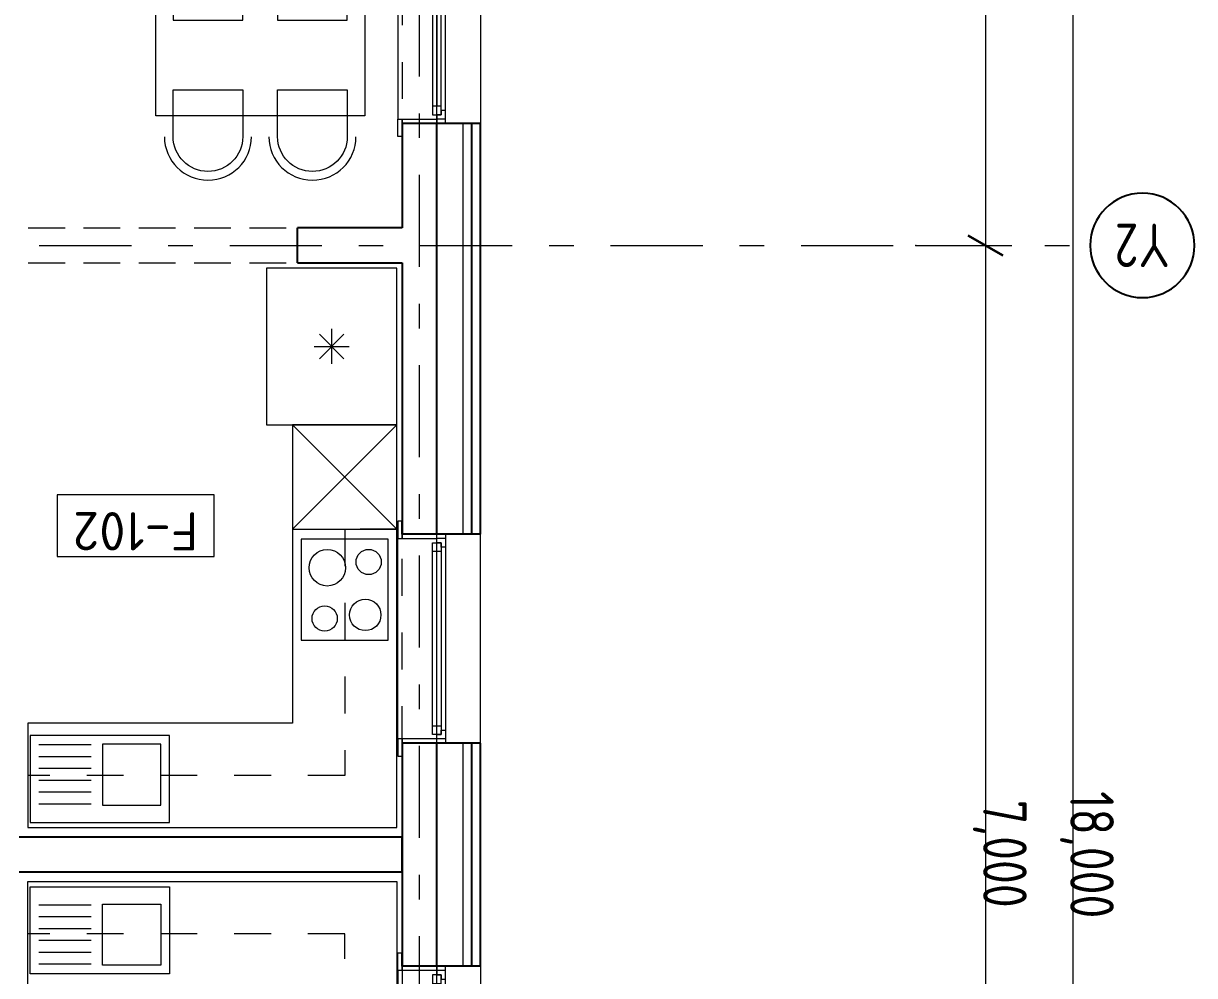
# Model space of a CAD drawing. Header units: millimetres. Extents: x 18162 to 3540582, y 72188 to 247925.
# Drawn here: x 367169 to 373895, y 86950 to 92421 of the extents above; entities that cross this region are included whole.
import ezdxf
from ezdxf.enums import TextEntityAlignment as Align

# ---------------------------------------------------------------- set-up
doc = ezdxf.new("R2010")
doc.units = ezdxf.units.MM
doc.header["$MEASUREMENT"] = 0
doc.set_wipeout_variables(frame=1)
for name, pattern in [('Dashed', [423.333333, 211.666667, -211.666667]), ('Double Dashed', [1093.611073, 529.166651, -211.666656, 141.111112, -211.666656]), ('Hidden Line', [317.5, 211.666667, -105.833333]), ('Wipeout_Contour', [1000, 0, -1000])]:
    doc.linetypes.add(name, pattern=pattern)
for name, color, linetype in [('Archicad Doors', 7, 'Continuous'), ('Archicad Windows', 7, 'Continuous'), ('Archicad Zone Stamps', 7, 'Continuous'), ('Dimensioning - General', 7, 'Continuous'), ('Interior - Equipment', 7, 'Continuous'), ('Interior - Furniture', 7, 'Continuous'), ('Model Unit - Zone A', 7, 'Continuous'), ('Structural - Bearing', 7, 'Continuous'), ('Structural - Grid', 7, 'Continuous')]:
    doc.layers.add(name, color=color, linetype=linetype)
doc.styles.add('GENERATED_STYLE_2', font='')
doc.styles.add('GENERATED_STYLE_3', font='', dxfattribs={"width": 0.8})
doc.styles.get('GENERATED_STYLE_2').set_extended_font_data('ISOCPEUR MON')
doc.styles.get('GENERATED_STYLE_3').set_extended_font_data('ISOCPEUR MON')
doc.dimstyles.new('GENERATED_STYLE__2', dxfattribs={"dimtxt": 250, "dimasz": 152, "dimexe": 0.18, "dimexo": 0.0625, "dimgap": 0, "dimtad": 1, "dimdec": 0, "dimzin": 0, "dimdsep": 46, "dimtxsty": 'GENERATED_STYLE_3', "dimblk": 'ARROWHEAD_2', "dimblk1": 'ARROWHEAD_2', "dimblk2": 'ARROWHEAD_2', "dimcen": 0.09, "dimse1": 1, "dimse2": 1, "dimclrd": 13, "dimclre": 13, "dimclrt": 13, "dimadec": 0, "dimazin": 0, "dimtfac": 1, "dimtdec": 4, "dimtmove": 0, "dimatfit": 3, "dimfxl": 1, "dimtolj": 1, "dimtzin": 0, "dimarcsym": 0})

# ---------------------------------------------------------------- blocks, each defined once
blk = doc.blocks.new('Гал тогоо_F-102_15_3', base_point=(367813.7, 89975))
at = {"layer": 'Archicad Zone Stamps', "color": 7, "linetype": 'Continuous', "lineweight": 5}
for p, q in [((368263.7, 89712.9), (367363.7, 89712.9)), ((367363.7, 89712.9), (367363.7, 89358.1)), ((368263.7, 89358.1), (368263.7, 89712.9)), ((367363.7, 89358.1), (368263.7, 89358.1))]:
    blk.add_line(p, q, dxfattribs=at)
at = {"layer": 'Archicad Zone Stamps', "color": 7, "lineweight": 5, "style": 'GENERATED_STYLE_2'}
for tag, p in [('DUMMY_861', (367451.4, 89393.5)), ('ROOM_NUMBER', (367813.7, 89393.5))]:
    blk.add_attdef(tag, text='', height=220, rotation=180, dxfattribs=at).set_placement(p, align=Align.TOP_CENTER)
blk = doc.blocks.new('Window 27[29]_3', base_point=(318570.5, 0))
at = {"layer": 'Archicad Windows', "color": 7, "linetype": 'Continuous', "lineweight": 13}
for p, q in [((369319, 93020.7), (369319, 93120.7)), ((369319, 93120.7), (369344, 93120.7)), ((369344, 93120.7), (369344, 93020.7)), ((369344, 93045.7), (369344, 93120.7)), ((369344, 93045.7), (369344, 93120.7)), ((369319, 93020.7), (369319, 91870.7)), ((369344, 93020.7), (369319, 93020.7)), ((369344, 93020.7), (369344, 93045.7)), ((369344, 93045.7), (369544, 93045.7)), ((369544, 93045.7), (369344, 93045.7)), ((369544, 93045.7), (369344, 93045.7)), ((369544, 93020.7), (369344, 93020.7)), ((369544, 93045.7), (369544, 93020.7)), ((369544, 93045.7), (369544, 93020.7)), ((369594, 93045.7), (369544, 93045.7)), ((369594, 93045.7), (369544, 93045.7)), ((369544, 93020.7), (369544, 92995.7)), ((369594, 93020.7), (369544, 93020.7)), ((369594, 93020.7), (369594, 93045.7)), ((369694, 93045.7), (369594, 93045.7)), ((369594, 92970.7), (369594, 93020.7)), ((369744, 93045.7), (369694, 93045.7)), ((369794, 93045.7), (369744, 93045.7)), ((369794, 93045.7), (369794, 91845.7)), ((369519, 92995.7), (369519, 92945.7)), ((369569, 92995.7), (369519, 92995.7)), ((369544, 92995.7), (369569, 92995.7)), ((369569, 92995.7), (369569, 92970.7)), ((369569, 92945.7), (369569, 92995.7)), ((369569, 92970.7), (369594, 92970.7)), ((369594, 91920.7), (369594, 92970.7)), ((369519, 92945.7), (369519, 91945.7)), ((369519, 92945.7), (369569, 92945.7)), ((369519, 92945.7), (369519, 91945.7)), ((369544, 92945.7), (369544, 91945.7)), ((369569, 91945.7), (369569, 92945.7)), ((369569, 91945.7), (369519, 91945.7)), ((369519, 91945.7), (369519, 91895.7)), ((369569, 91895.7), (369569, 91945.7)), ((369519, 91895.7), (369569, 91895.7)), ((369569, 91895.7), (369544, 91895.7)), ((369544, 91895.7), (369544, 91870.7)), ((369594, 91920.7), (369569, 91920.7)), ((369569, 91920.7), (369569, 91895.7)), ((369594, 91870.7), (369594, 91920.7)), ((369319, 91770.7), (369319, 91870.7)), ((369319, 91870.7), (369344, 91870.7)), ((369344, 91845.7), (369344, 91870.7)), ((369344, 91870.7), (369544, 91870.7)), ((369344, 91870.7), (369344, 91770.7)), ((369544, 91845.7), (369344, 91845.7)), ((369544, 91845.7), (369344, 91845.7)), ((369544, 91845.7), (369344, 91845.7)), ((369344, 91845.7), (369344, 91770.7)), ((369344, 91845.7), (369344, 91770.7)), ((369544, 91870.7), (369544, 91845.7)), ((369544, 91870.7), (369544, 91845.7)), ((369594, 91870.7), (369544, 91870.7)), ((369594, 91845.7), (369544, 91845.7)), ((369594, 91845.7), (369544, 91845.7)), ((369594, 91845.7), (369594, 91870.7)), ((369694, 91845.7), (369594, 91845.7)), ((369744, 91845.7), (369694, 91845.7)), ((369794, 91845.7), (369744, 91845.7)), ((369344, 91770.7), (369319, 91770.7))]:
    blk.add_line(p, q, dxfattribs=at)
at = {"layer": 'Archicad Windows', "color": 7, "linetype": 'Dashed', "lineweight": 13}
blk.add_line((369344, 93045.7), (369344, 91845.7), dxfattribs=at)
blk = doc.blocks.new('Window 27[31]_3', base_point=(318570.5, 0))
at = {"layer": 'Archicad Windows', "color": 7, "linetype": 'Continuous', "lineweight": 13}
for p, q in [((369319, 86980.3), (369319, 87080.3)), ((369319, 87080.3), (369344, 87080.3)), ((369344, 87080.3), (369344, 86980.3)), ((369344, 87005.3), (369344, 87080.3)), ((369344, 87005.3), (369344, 87080.3)), ((369319, 86980.3), (369319, 85830.3)), ((369344, 86980.3), (369319, 86980.3)), ((369344, 86980.3), (369344, 87005.3)), ((369344, 87005.3), (369544, 87005.3)), ((369544, 87005.3), (369344, 87005.3)), ((369544, 87005.3), (369344, 87005.3)), ((369544, 86980.3), (369344, 86980.3)), ((369544, 87005.3), (369544, 86980.3)), ((369544, 87005.3), (369544, 86980.3)), ((369594, 87005.3), (369544, 87005.3)), ((369594, 87005.3), (369544, 87005.3)), ((369544, 86980.3), (369544, 86955.3)), ((369594, 86980.3), (369544, 86980.3)), ((369594, 86980.3), (369594, 87005.3)), ((369694, 87005.3), (369594, 87005.3)), ((369594, 86930.3), (369594, 86980.3)), ((369744, 87005.3), (369694, 87005.3)), ((369794, 87005.3), (369744, 87005.3)), ((369794, 87005.3), (369794, 85805.3)), ((369519, 86955.3), (369519, 86905.3)), ((369569, 86955.3), (369519, 86955.3)), ((369519, 86905.3), (369519, 85905.3)), ((369519, 86905.3), (369569, 86905.3)), ((369519, 86905.3), (369519, 85905.3)), ((369544, 86955.3), (369569, 86955.3)), ((369544, 86905.3), (369544, 85905.3)), ((369569, 86955.3), (369569, 86930.3)), ((369569, 86905.3), (369569, 86955.3)), ((369569, 86930.3), (369594, 86930.3)), ((369569, 85905.3), (369569, 86905.3)), ((369594, 85880.3), (369594, 86930.3)), ((369569, 85905.3), (369519, 85905.3)), ((369519, 85905.3), (369519, 85855.3)), ((369569, 85855.3), (369569, 85905.3)), ((369319, 85730.3), (369319, 85830.3)), ((369319, 85830.3), (369344, 85830.3)), ((369344, 85805.3), (369344, 85830.3)), ((369344, 85830.3), (369544, 85830.3)), ((369344, 85830.3), (369344, 85730.3)), ((369519, 85855.3), (369569, 85855.3)), ((369569, 85855.3), (369544, 85855.3)), ((369544, 85855.3), (369544, 85830.3)), ((369544, 85830.3), (369544, 85805.3)), ((369544, 85830.3), (369544, 85805.3)), ((369594, 85830.3), (369544, 85830.3)), ((369594, 85880.3), (369569, 85880.3)), ((369569, 85880.3), (369569, 85855.3)), ((369594, 85830.3), (369594, 85880.3)), ((369594, 85805.3), (369594, 85830.3)), ((369544, 85805.3), (369344, 85805.3)), ((369544, 85805.3), (369344, 85805.3)), ((369544, 85805.3), (369344, 85805.3)), ((369344, 85805.3), (369344, 85730.3)), ((369344, 85805.3), (369344, 85730.3)), ((369594, 85805.3), (369544, 85805.3)), ((369594, 85805.3), (369544, 85805.3)), ((369694, 85805.3), (369594, 85805.3)), ((369744, 85805.3), (369694, 85805.3)), ((369794, 85805.3), (369744, 85805.3)), ((369344, 85730.3), (369319, 85730.3))]:
    blk.add_line(p, q, dxfattribs=at)
at = {"layer": 'Archicad Windows', "color": 7, "linetype": 'Dashed', "lineweight": 13}
blk.add_line((369344, 87005.3), (369344, 85805.3), dxfattribs=at)
blk = doc.blocks.new('Window 27[32]_3', base_point=(318570.5, 0))
at = {"layer": 'Archicad Windows', "color": 7, "linetype": 'Continuous', "lineweight": 13}
for p, q in [((369344, 89561.1), (369319, 89561.1)), ((369319, 89561.1), (369319, 89461.1)), ((369344, 89461.1), (369344, 89561.1)), ((369344, 89486.1), (369344, 89561.1)), ((369344, 89486.1), (369344, 89561.1)), ((369319, 88311.1), (369319, 89461.1)), ((369319, 89461.1), (369344, 89461.1)), ((369544, 89486.1), (369344, 89486.1)), ((369344, 89486.1), (369344, 89461.1)), ((369544, 89486.1), (369344, 89486.1)), ((369544, 89486.1), (369344, 89486.1)), ((369344, 89461.1), (369544, 89461.1)), ((369544, 89461.1), (369544, 89486.1)), ((369544, 89461.1), (369544, 89486.1)), ((369594, 89486.1), (369544, 89486.1)), ((369594, 89486.1), (369544, 89486.1)), ((369544, 89436.1), (369544, 89461.1)), ((369594, 89461.1), (369544, 89461.1)), ((369594, 89486.1), (369594, 89461.1)), ((369694, 89486.1), (369594, 89486.1)), ((369594, 89461.1), (369594, 89411.1)), ((369744, 89486.1), (369694, 89486.1)), ((369794, 89486.1), (369744, 89486.1)), ((369794, 88286.1), (369794, 89486.1)), ((369519, 89386.1), (369519, 89436.1)), ((369519, 89436.1), (369569, 89436.1)), ((369519, 88386.1), (369519, 89386.1)), ((369569, 89386.1), (369519, 89386.1)), ((369519, 88386.1), (369519, 89386.1)), ((369569, 89436.1), (369544, 89436.1)), ((369544, 88386.1), (369544, 89386.1)), ((369569, 89411.1), (369569, 89436.1)), ((369569, 89436.1), (369569, 89386.1)), ((369594, 89411.1), (369569, 89411.1)), ((369569, 89386.1), (369569, 88386.1)), ((369594, 89411.1), (369594, 88361.1)), ((369519, 88336.1), (369519, 88386.1)), ((369519, 88386.1), (369569, 88386.1)), ((369569, 88386.1), (369569, 88336.1)), ((369319, 88311.1), (369319, 88211.1)), ((369344, 88311.1), (369319, 88311.1)), ((369544, 88311.1), (369344, 88311.1)), ((369344, 88311.1), (369344, 88286.1)), ((369344, 88211.1), (369344, 88311.1)), ((369569, 88336.1), (369519, 88336.1)), ((369544, 88311.1), (369544, 88336.1)), ((369544, 88336.1), (369569, 88336.1)), ((369544, 88286.1), (369544, 88311.1)), ((369544, 88286.1), (369544, 88311.1)), ((369594, 88311.1), (369544, 88311.1)), ((369569, 88336.1), (369569, 88361.1)), ((369569, 88361.1), (369594, 88361.1)), ((369594, 88361.1), (369594, 88311.1)), ((369594, 88311.1), (369594, 88286.1)), ((369344, 88286.1), (369544, 88286.1)), ((369544, 88286.1), (369344, 88286.1)), ((369544, 88286.1), (369344, 88286.1)), ((369344, 88286.1), (369344, 88211.1)), ((369344, 88286.1), (369344, 88211.1)), ((369594, 88286.1), (369544, 88286.1)), ((369594, 88286.1), (369544, 88286.1)), ((369694, 88286.1), (369594, 88286.1)), ((369744, 88286.1), (369694, 88286.1)), ((369794, 88286.1), (369744, 88286.1)), ((369319, 88211.1), (369344, 88211.1))]:
    blk.add_line(p, q, dxfattribs=at)
at = {"layer": 'Archicad Windows', "color": 7, "linetype": 'Dashed', "lineweight": 13}
blk.add_line((369344, 88286.1), (369344, 89486.1), dxfattribs=at)
blk = doc.blocks.new('Rectangular Door Opening 27[34]_3', base_point=(318570.5, 0))
at = {"layer": 'Archicad Doors', "color": 7, "linetype": 'Hidden Line', "lineweight": 13}
for p, q in [((366244, 91245.7), (368744, 91245.7)), ((366244, 91045.7), (366244, 91245.7)), ((368744, 91045.7), (368744, 91245.7)), ((366244, 91045.7), (368744, 91045.7))]:
    blk.add_line(p, q, dxfattribs=at)
blk = doc.blocks.new('Kitchen Layout 27[35]_3', base_point=(366314.3, 87800.4))
at = {"layer": 'Interior - Equipment', "color": 7, "linetype": 'Continuous', "lineweight": 5}
for p, q in [((368939.3, 90665.4), (368939.3, 90465.4)), ((368868.6, 90636.1), (369010, 90494.7)), ((368868.6, 90494.7), (369010, 90636.1)), ((368839.3, 90565.4), (369039.3, 90565.4)), ((368714.3, 90114.9), (369314.3, 89514.9)), ((368714.3, 89514.9), (369314.3, 90114.9)), ((367557.5, 88275.4), (367257.5, 88275.4)), ((367957.5, 88280.4), (367622.5, 88280.4)), ((367622.5, 88280.4), (367622.5, 87930.4)), ((367957.5, 87930.4), (367957.5, 88280.4)), ((367557.5, 88207.4), (367257.5, 88207.4)), ((367557.5, 88139.4), (367257.5, 88139.4)), ((367557.5, 88071.4), (367257.5, 88071.4)), ((367557.5, 88003.4), (367257.5, 88003.4)), ((367557.5, 87935.4), (367257.5, 87935.4)), ((367622.5, 87930.4), (367957.5, 87930.4))]:
    blk.add_line(p, q, dxfattribs=at)
at = {"layer": 'Interior - Equipment', "color": 7, "linetype": 'Dashed', "lineweight": 5}
for p, q in [((369314.3, 89514.9), (369014.3, 89514.9)), ((369014.3, 89514.9), (369014.3, 88100.4)), ((369314.3, 87800.4), (369314.3, 89514.9)), ((367194.3, 88100.4), (367194.3, 87800.4)), ((369014.3, 88100.4), (367194.3, 88100.4)), ((367194.3, 87800.4), (369314.3, 87800.4))]:
    blk.add_line(p, q, dxfattribs=at)
at = {"layer": 'Interior - Equipment', "color": 7, "linetype": 'Continuous', "lineweight": 5, "flags": 128}
for points in [[(368564.3, 91015.4), (368564.3, 90115.4), (369314.3, 90115.4), (369314.3, 91015.4)], [(367194.3, 87800.4), (369314.3, 87800.4), (369314.3, 90115.4), (368714.3, 90115.4), (368714.3, 88400.4), (367194.3, 88400.4)], [(368714.3, 90114.9), (368714.3, 89514.9), (369314.3, 89514.9), (369314.3, 90114.9)], [(368764.3, 89457.3), (368764.3, 88877.3), (369264.3, 88877.3), (369264.3, 89457.3)], [(368007.5, 88330.4), (367207.5, 88330.4), (367207.5, 87830.4), (368007.5, 87830.4)]]:
    blk.add_lwpolyline(points, close=True, dxfattribs=at)
at = {"layer": 'Interior - Equipment', "color": 7, "linetype": 'Continuous', "lineweight": 5}
for centre, radius in [((368914.3, 89293.7), 105), ((369151.8, 89326.8), 72.5), ((368899.3, 89002), 72.5), ((369132.3, 89022.3), 90)]:
    blk.add_circle(centre, radius, dxfattribs=at)
blk = doc.blocks.new('Kitchen Layout 27[45]_3', base_point=(366314.3, 87491))
at = {"layer": 'Interior - Equipment', "color": 7, "linetype": 'Dashed', "lineweight": 5}
for p, q in [((367194.3, 87191), (367194.3, 87491)), ((367194.3, 87491), (369314.3, 87491)), ((369314.3, 87491), (369314.3, 85776.4)), ((369014.3, 87191), (367194.3, 87191)), ((369014.3, 85776.4), (369014.3, 87191)), ((369314.3, 85776.4), (369014.3, 85776.4))]:
    blk.add_line(p, q, dxfattribs=at)
at = {"layer": 'Interior - Equipment', "color": 7, "linetype": 'Continuous', "lineweight": 5}
for p, q in [((367557.5, 87356), (367257.5, 87356)), ((367622.5, 87011), (367622.5, 87361)), ((367622.5, 87361), (367957.5, 87361)), ((367957.5, 87361), (367957.5, 87011)), ((367557.5, 87288), (367257.5, 87288)), ((367557.5, 87220), (367257.5, 87220)), ((367557.5, 87152), (367257.5, 87152)), ((367557.5, 87084), (367257.5, 87084)), ((367557.5, 87016), (367257.5, 87016)), ((367957.5, 87011), (367622.5, 87011)), ((368714.3, 85176.4), (369314.3, 85776.4)), ((368714.3, 85776.4), (369314.3, 85176.4)), ((368939.3, 84625.9), (368939.3, 84825.9)), ((368868.6, 84655.2), (369010, 84796.7)), ((368868.6, 84796.7), (369010, 84655.2)), ((368839.3, 84725.9), (369039.3, 84725.9))]:
    blk.add_line(p, q, dxfattribs=at)
at = {"layer": 'Interior - Equipment', "color": 7, "linetype": 'Continuous', "lineweight": 5, "flags": 128}
for points in [[(367194.3, 87491), (369314.3, 87491), (369314.3, 85175.9), (368714.3, 85175.9), (368714.3, 86891), (367194.3, 86891)], [(368007.5, 86961), (367207.5, 86961), (367207.5, 87461), (368007.5, 87461)], [(368764.3, 85834.1), (368764.3, 86414.1), (369264.3, 86414.1), (369264.3, 85834.1)], [(368714.3, 85176.4), (368714.3, 85776.4), (369314.3, 85776.4), (369314.3, 85176.4)], [(368564.3, 84275.9), (368564.3, 85175.9), (369314.3, 85175.9), (369314.3, 84275.9)]]:
    blk.add_lwpolyline(points, close=True, dxfattribs=at)
at = {"layer": 'Interior - Equipment', "color": 7, "linetype": 'Continuous', "lineweight": 5}
for centre, radius in [((368899.3, 86289.4), 72.5), ((369132.3, 86269.1), 90), ((368914.3, 85997.6), 105), ((369151.8, 85964.6), 72.5)]:
    blk.add_circle(centre, radius, dxfattribs=at)
blk = doc.blocks.new('Dining Table Rectangle 27[69]_3', base_point=(368528.9, 92240.3))
at = {"layer": 'Interior - Furniture', "color": 7, "linetype": 'Continuous', "lineweight": 5, "flags": 128}
for points in [[(368028.9, 92440.3), (368428.9, 92440.3), (368428.9, 92710.3, 1), (368028.9, 92710.3)], [(368628.9, 92440.3), (369028.9, 92440.3), (369028.9, 92710.3, 1), (368628.9, 92710.3)], [(368028.9, 92040.3), (368428.9, 92040.3), (368428.9, 91770.3, -1), (368028.9, 91770.3)], [(368628.9, 92040.3), (369028.9, 92040.3), (369028.9, 91770.3, -1), (368628.9, 91770.3)]]:
    blk.add_lwpolyline(points, format="xyb", close=True, dxfattribs=at)
blk.add_lwpolyline([(367928.9, 92590.3), (369128.9, 92590.3), (369128.9, 91890.3), (367928.9, 91890.3)], close=True, dxfattribs=at)
at = {"layer": 'Interior - Furniture', "color": 7, "linetype": 'Continuous', "lineweight": 5}
for centre, start, end in [((368228.9, 92710.3), 0, 180), ((368828.9, 92710.3), 0, 180), ((368228.9, 91770.3), 180, 0), ((368828.9, 91770.3), 180, 0)]:
    blk.add_arc(centre, 250, start, end, dxfattribs=at)
blk = doc.blocks.new('Standard grid marker[167]_3', base_point=(369444, 72524.1))
at = {"layer": 'Structural - Grid', "color": 13, "linetype": 'Double Dashed', "lineweight": 13}
blk.add_line((369444, 73524.1), (369444, 100185.5), dxfattribs=at)
at = {"layer": 'Structural - Grid', "color": 13, "lineweight": 13, "style": 'GENERATED_STYLE_3'}
blk.add_attdef('AC_MarkerText_1', text='', height=250, rotation=180, dxfattribs=at).set_placement((369444, 101360.5), align=Align.TOP_CENTER)
blk = doc.blocks.new('Standard grid marker[170]_3', base_point=(336732.8, 91145.7))
at = {"layer": 'Structural - Grid', "color": 13, "linetype": 'Double Dashed', "lineweight": 13}
for p, q in [((337732.8, 91145.7), (372294.9, 91145.7)), ((372294.9, 91145.7), (373294.9, 91145.7))]:
    blk.add_line(p, q, dxfattribs=at)
at = {"layer": 'Structural - Grid', "color": 13, "linetype": 'Continuous', "lineweight": 25, "flags": 128}
blk.add_lwpolyline([(373894.9, 91145.7, 1), (373294.9, 91145.7, 1)], format="xyb", close=True, dxfattribs=at)
at = {"layer": 'Structural - Grid', "color": 13, "linetype": 'Double Dashed', "lineweight": 13}
blk.add_point((372294.9, 91145.7), dxfattribs=at)
blk.add_point((372294.9, 91145.7), dxfattribs=at)
at = {"layer": 'Structural - Grid', "color": 13, "lineweight": 13, "style": 'GENERATED_STYLE_3'}
blk.add_attdef('AC_MarkerText_1', text='', height=250, rotation=180, dxfattribs=at).set_placement((373594.9, 91020.7), align=Align.TOP_CENTER)
blk = doc.blocks.new('*D358', base_point=(318570.5, 0))
at = {"layer": 'Dimensioning - General', "color": 13, "linetype": 'Continuous', "lineweight": 13, "transparency": 16777216}
for p, q in [((373194.9, 96743.5), (373194.9, 96645.7)), ((373044.9, 96645.7), (373344.9, 96645.7)), ((373194.9, 96645.7), (373194.9, 78645.7)), ((373044.9, 78645.7), (373344.9, 78645.7)), ((373194.9, 78645.7), (373194.9, 78547.9))]:
    blk.add_line(p, q, dxfattribs=at)
at = {"layer": 'Dimensioning - General', "color": 12, "linetype": 'Continuous', "lineweight": 35, "transparency": 16777216}
for p, q in [((373294.9, 96587.9), (373094.9, 96703.4)), ((373094.9, 78703.4), (373294.9, 78587.9))]:
    blk.add_line(p, q, dxfattribs=at)
at = {"layer": 'Dimensioning - General', "color": 13, "lineweight": 13, "transparency": 16777216, "insert": (373122.4, 88009.9), "char_height": 250, "attachment_point": 7, "rotation": 270, "style": 'GENERATED_STYLE_3'}
blk.add_mtext('\\A1;{\\pql;\\fISOCPEUR MON|b0|i0|c0|p0;\\W0.800000;18,000}', dxfattribs=at)
blk = doc.blocks.new('ARROWHEAD_2')
at = {"color": 0, "linetype": 'Continuous', "lineweight": 0}
for p, q in [((-0.378, -0.655), (0.378, 0.655)), ((0, 0), (-1, 0))]:
    blk.add_line(p, q, dxfattribs=at)
blk = doc.blocks.new('*D359', base_point=(318570.5, 0))
at = {"layer": 'Dimensioning - General', "color": 12, "linetype": 'Continuous', "lineweight": 35, "transparency": 16777216}
for p, q in [((372794.9, 96937.9), (372594.9, 97053.4)), ((372794.9, 96587.9), (372594.9, 96703.4))]:
    blk.add_line(p, q, dxfattribs=at)
at = {"layer": 'Dimensioning - General', "color": 13, "linetype": 'Continuous', "lineweight": 13, "transparency": 16777216}
for p, q in [((372694.9, 97093.5), (372694.9, 96995.7)), ((372544.9, 96995.7), (372844.9, 96995.7)), ((372694.9, 96995.7), (372694.9, 96645.7)), ((372544.9, 96645.7), (372844.9, 96645.7)), ((372694.9, 96645.7), (372694.9, 91145.7))]:
    blk.add_line(p, q, dxfattribs=at)
at = {"layer": 'Dimensioning - General', "color": 13, "lineweight": 13, "transparency": 16777216, "insert": (372672.3, 97472.6), "char_height": 250, "attachment_point": 7, "rotation": 270, "style": 'GENERATED_STYLE_3'}
blk.add_mtext('\\A1;{\\pql;\\fISOCPEUR MON|b0|i0|c0|p0;\\W0.800000;350}', dxfattribs=at)
blk = doc.blocks.new('*D360', base_point=(318570.5, 0))
at = {"layer": 'Dimensioning - General', "color": 12, "linetype": 'Continuous', "lineweight": 35, "transparency": 16777216}
for p, q in [((372794.9, 96587.9), (372594.9, 96703.4)), ((372794.9, 91087.9), (372594.9, 91203.4))]:
    blk.add_line(p, q, dxfattribs=at)
at = {"layer": 'Dimensioning - General', "color": 13, "linetype": 'Continuous', "lineweight": 13, "transparency": 16777216}
for p, q in [((372694.9, 96645.7), (372694.9, 91145.7)), ((372544.9, 91145.7), (372844.9, 91145.7)), ((372694.9, 91145.7), (372694.9, 84145.7))]:
    blk.add_line(p, q, dxfattribs=at)
at = {"layer": 'Dimensioning - General', "color": 13, "lineweight": 13, "transparency": 16777216, "insert": (372622.4, 94210), "char_height": 250, "attachment_point": 7, "rotation": 270, "style": 'GENERATED_STYLE_3'}
blk.add_mtext('\\A1;{\\pql;\\fISOCPEUR MON|b0|i0|c0|p0;\\W0.800000;5,500}', dxfattribs=at)
blk = doc.blocks.new('*D361', base_point=(318570.5, 0))
at = {"layer": 'Dimensioning - General', "color": 12, "linetype": 'Continuous', "lineweight": 35, "transparency": 16777216}
for p, q in [((372794.9, 91087.9), (372594.9, 91203.4)), ((372794.9, 84087.9), (372594.9, 84203.4))]:
    blk.add_line(p, q, dxfattribs=at)
at = {"layer": 'Dimensioning - General', "color": 13, "linetype": 'Continuous', "lineweight": 13, "transparency": 16777216}
for p, q in [((372694.9, 91145.7), (372694.9, 84145.7)), ((372544.9, 84145.7), (372844.9, 84145.7)), ((372694.9, 84145.7), (372694.9, 78645.7))]:
    blk.add_line(p, q, dxfattribs=at)
at = {"layer": 'Dimensioning - General', "color": 13, "lineweight": 13, "transparency": 16777216, "insert": (372622.4, 87960), "char_height": 250, "attachment_point": 7, "rotation": 270, "style": 'GENERATED_STYLE_3'}
blk.add_mtext('\\A1;{\\pql;\\fISOCPEUR MON|b0|i0|c0|p0;\\W0.800000;7,000}', dxfattribs=at)

msp = doc.modelspace()

# ---------------------------------------------------------------- linework, layer by layer
at = {"layer": 'Structural - Bearing', "color": 7, "linetype": 'Continuous', "lineweight": 13, "flags": 128}
msp.add_lwpolyline([(339344, 96745.7), (339344, 78545.7), (369544, 78545.7), (369544, 96745.7), (356344, 96745.7), (356344, 92545.7), (353844, 92545.7), (353844, 96745.7)], close=True, dxfattribs=at)

# ---------------------------------------------------------------- block references
at = {"layer": 'Interior - Furniture', "color": 7, "linetype": 'Continuous', "lineweight": 5}
msp.add_blockref('Dining Table Rectangle 27[69]_3', (368528.9, 92240.3), dxfattribs=at)
at = {"layer": 'Model Unit - Zone A', "color": 7, "linetype": 'Continuous', "lineweight": 5}
msp.add_blockref('Гал тогоо_F-102_15_3', (367813.7, 89975), dxfattribs=at).add_auto_attribs({'ROOM_NUMBER': 'F-102'})

# ---------------------------------------------------------------- dimensions: what is measured, and where the dimension line sits
at = {"layer": 'Dimensioning - General', "color": 13, "linetype": 'Continuous', "lineweight": 13}
for base, p1, p2, picture, middle in [((373194.9, 78645.7), (373294.9, 96645.7), (373294.9, 78645.7), '*D358', (373369.9, 87496)), ((372694.9, 91145.7), (373294.9, 96645.7), (373294.9, 91145.7), '*D360', (372869.9, 93791.3)), ((372694.9, 84145.7), (373294.9, 91145.7), (373294.9, 84145.7), '*D361', (372869.9, 87541.3))]:
    dim = msp.add_linear_dim(base=base, p1=p1, p2=p2, angle=270, dimstyle='GENERATED_STYLE__2', dxfattribs=at)
    dim.commit()
    dim.dimension.update_dxf_attribs({"geometry": picture, "text_midpoint": middle, "dimtype": 160, "text_rotation": 270})

# ---------------------------------------------------------------- wipeouts: each hides what was drawn before it
at = {"color": 254, "linetype": 'Wipeout_Contour', "lineweight": 0, "ltscale": 1522895.705320117}
msp.add_wipeout([(369744, 89486.1), (369794, 89486.1), (369794, 91845.7), (369744, 91845.7)], dxfattribs=at).dxf.layer = 'Structural - Bearing'
at = {"color": 254, "linetype": 'Wipeout_Contour', "lineweight": 0, "ltscale": 1520059.198145579}
msp.add_wipeout([(369744, 87005.3), (369794, 87005.3), (369794, 88286.1), (369744, 88286.1)], dxfattribs=at).dxf.layer = 'Structural - Bearing'

# ---------------------------------------------------------------- next in the draw order: linework, layer by layer
at = {"layer": 'Structural - Bearing', "color": 7, "linetype": 'Continuous', "lineweight": 25, "flags": 128}
for points in [[(369794, 89486.1), (369794, 91845.7)], [(369794, 87005.3), (369794, 88286.1)]]:
    msp.add_lwpolyline(points, dxfattribs=at)

# ---------------------------------------------------------------- next in the draw order: dimensions: what is measured, and where the dimension line sits
at = {"layer": 'Dimensioning - General', "color": 13, "linetype": 'Continuous', "lineweight": 13}
dim = msp.add_linear_dim(base=(372694.9, 96645.7), p1=(369794, 96995.7), p2=(373294.9, 96645.7), angle=270, dimstyle='GENERATED_STYLE__2', dxfattribs=at)
dim.commit()
dim.dimension.update_dxf_attribs({"geometry": '*D359', "text_midpoint": (372869.9, 97187.2), "dimtype": 160, "text_rotation": 270})

# ---------------------------------------------------------------- next in the draw order: wipeouts: each hides what was drawn before it
at = {"color": 254, "linetype": 'Wipeout_Contour', "lineweight": 0, "ltscale": 1522701.460724576}
msp.add_wipeout([(369694, 89486.1), (369744, 89486.1), (369744, 91845.7), (369694, 91845.7)], dxfattribs=at).dxf.layer = 'Structural - Bearing'
at = {"color": 254, "linetype": 'Wipeout_Contour', "lineweight": 0, "ltscale": 1519864.590983287}
msp.add_wipeout([(369694, 88286.1), (369694, 87005.3), (369744, 87005.3), (369744, 88286.1)], dxfattribs=at).dxf.layer = 'Structural - Bearing'

# ---------------------------------------------------------------- next in the draw order: linework, layer by layer
at = {"layer": 'Structural - Bearing', "color": 7, "linetype": 'Continuous', "lineweight": 25}
for p, q in [((369744, 89486.1), (369744, 91845.7)), ((369794, 91845.7), (369744, 91845.7)), ((369794, 89486.1), (369744, 89486.1)), ((369744, 87005.3), (369744, 88286.1)), ((369794, 88286.1), (369744, 88286.1)), ((369794, 87005.3), (369744, 87005.3))]:
    msp.add_line(p, q, dxfattribs=at)

# ---------------------------------------------------------------- next in the draw order: wipeouts: each hides what was drawn before it
at = {"color": 254, "linetype": 'Wipeout_Contour', "lineweight": 0, "ltscale": 2283421.232777425}
msp.add_wipeout([(369544, 91845.7), (369544, 89486.1), (369594, 89486.1), (369694, 89486.1), (369694, 91845.7), (369594, 91845.7)], dxfattribs=at).dxf.layer = 'Structural - Bearing'
at = {"color": 254, "linetype": 'Wipeout_Contour', "lineweight": 0, "ltscale": 2279164.748921858}
msp.add_wipeout([(369594, 88286.1), (369544, 88286.1), (369544, 87005.3), (369594, 87005.3), (369694, 87005.3), (369694, 88286.1)], dxfattribs=at).dxf.layer = 'Structural - Bearing'

# ---------------------------------------------------------------- next in the draw order: linework, layer by layer
at = {"layer": 'Structural - Bearing', "color": 7, "linetype": 'Continuous', "lineweight": 25}
for p, q in [((369694, 91845.7), (369594, 91845.7)), ((369744, 91845.7), (369694, 91845.7)), ((369694, 89486.1), (369594, 89486.1)), ((369744, 89486.1), (369694, 89486.1)), ((369694, 88286.1), (369594, 88286.1)), ((369744, 88286.1), (369694, 88286.1)), ((369694, 87005.3), (369594, 87005.3)), ((369744, 87005.3), (369694, 87005.3))]:
    msp.add_line(p, q, dxfattribs=at)
at = {"layer": 'Structural - Bearing', "color": 7, "linetype": 'Continuous', "lineweight": 13}
for p, q in [((369694, 89486.1), (369694, 91845.7)), ((369694, 87005.3), (369694, 88286.1))]:
    msp.add_line(p, q, dxfattribs=at)

# ---------------------------------------------------------------- next in the draw order: wipeouts: each hides what was drawn before it
at = {"color": 254, "linetype": 'Wipeout_Contour', "lineweight": 0, "ltscale": 1521633.145065708}
msp.add_wipeout([(369544, 91845.7), (369344, 91845.7), (369344, 89486.1), (369544, 89486.1)], dxfattribs=at).dxf.layer = 'Structural - Bearing'
at = {"color": 254, "linetype": 'Wipeout_Contour', "lineweight": 0, "ltscale": 1518794.28028745}
msp.add_wipeout([(369344, 87005.3), (369544, 87005.3), (369544, 88286.1), (369344, 88286.1)], dxfattribs=at).dxf.layer = 'Structural - Bearing'

# ---------------------------------------------------------------- next in the draw order: linework, layer by layer
at = {"layer": 'Structural - Bearing', "color": 7, "linetype": 'Continuous', "lineweight": 25}
for p, q in [((369344, 91845.7), (369344, 91770.7)), ((369544, 91845.7), (369344, 91845.7)), ((369544, 89486.1), (369544, 91845.7)), ((369594, 91845.7), (369544, 91845.7)), ((369344, 89486.1), (369344, 89561.1)), ((369544, 89486.1), (369344, 89486.1)), ((369594, 89486.1), (369544, 89486.1)), ((369344, 88286.1), (369344, 88211.1)), ((369544, 88286.1), (369344, 88286.1)), ((369544, 87005.3), (369544, 88286.1)), ((369594, 88286.1), (369544, 88286.1)), ((369344, 87005.3), (369344, 87080.3)), ((369544, 87005.3), (369344, 87005.3)), ((369594, 87005.3), (369544, 87005.3))]:
    msp.add_line(p, q, dxfattribs=at)
at = {"layer": 'Structural - Bearing', "color": 7, "linetype": 'Continuous', "lineweight": 25, "flags": 128}
for points in [[(369344, 91845.7), (369344, 91245.7)], [(369344, 91045.7), (369344, 89486.1)], [(369344, 88286.1), (369344, 87005.3)]]:
    msp.add_lwpolyline(points, dxfattribs=at)

# ---------------------------------------------------------------- next in the draw order: block references
at = {"layer": 'Archicad Windows', "color": 7, "linetype": 'Continuous', "lineweight": 13}
for name in ['Window 27[29]_3', 'Window 27[32]_3', 'Window 27[31]_3']:
    msp.add_blockref(name, (318570.5, 0), dxfattribs=at)
at = {"layer": 'Interior - Equipment', "color": 7, "linetype": 'Continuous', "lineweight": 5}
msp.add_blockref('Kitchen Layout 27[45]_3', (366314.3, 87491), dxfattribs=at)

# ---------------------------------------------------------------- next in the draw order: wipeouts: each hides what was drawn before it
at = {"color": 254, "linetype": 'Wipeout_Contour', "lineweight": 0, "ltscale": 1520531.509915842}
msp.add_wipeout([(368744, 91045.7), (369344, 91045.7), (369344, 91245.7), (368744, 91245.7)], dxfattribs=at).dxf.layer = 'Structural - Bearing'
at = {"color": 254, "linetype": 'Wipeout_Contour', "lineweight": 0, "ltscale": 1514122.658251349}
msp.add_wipeout([(369344, 87745.7), (367144, 87745.7), (367144, 87545.7), (369344, 87545.7)], dxfattribs=at).dxf.layer = 'Structural - Bearing'

# ---------------------------------------------------------------- next in the draw order: linework, layer by layer
at = {"layer": 'Structural - Bearing', "color": 7, "linetype": 'Continuous', "lineweight": 25}
msp.add_line((368744, 91045.7), (368744, 91245.7), dxfattribs=at)
at = {"layer": 'Structural - Bearing', "color": 7, "linetype": 'Continuous', "lineweight": 25, "flags": 128}
for points in [[(369344, 91245.7), (368744, 91245.7)], [(368744, 91045.7), (369344, 91045.7)], [(369344, 87745.7), (367144, 87745.7)], [(369344, 87545.7), (369344, 87745.7)], [(367144, 87545.7), (369344, 87545.7)]]:
    msp.add_lwpolyline(points, dxfattribs=at)

# ---------------------------------------------------------------- next in the draw order: block references
at = {"layer": 'Archicad Doors', "color": 7, "linetype": 'Hidden Line', "lineweight": 13}
msp.add_blockref('Rectangular Door Opening 27[34]_3', (318570.5, 0), dxfattribs=at)
at = {"layer": 'Interior - Equipment', "color": 7, "linetype": 'Continuous', "lineweight": 5}
msp.add_blockref('Kitchen Layout 27[35]_3', (366314.3, 87800.4), dxfattribs=at)
at = {"layer": 'Structural - Grid', "color": 13, "linetype": 'Continuous', "lineweight": 13}
msp.add_blockref('Standard grid marker[167]_3', (369444, 72524.1), dxfattribs=at)
ref = msp.add_blockref('Standard grid marker[170]_3', (336732.8, 91145.7), dxfattribs=at)
ref.add_attrib('AC_MarkerText_1', 'Y2', dxfattribs={"color": 13, "lineweight": 13, "height": 250, "rotation": 180, "style": 'GENERATED_STYLE_3', "width": 0.8}).set_placement((373594.9, 91020.7), align=Align.TOP_CENTER)

doc.saveas('drawing.dxf')
